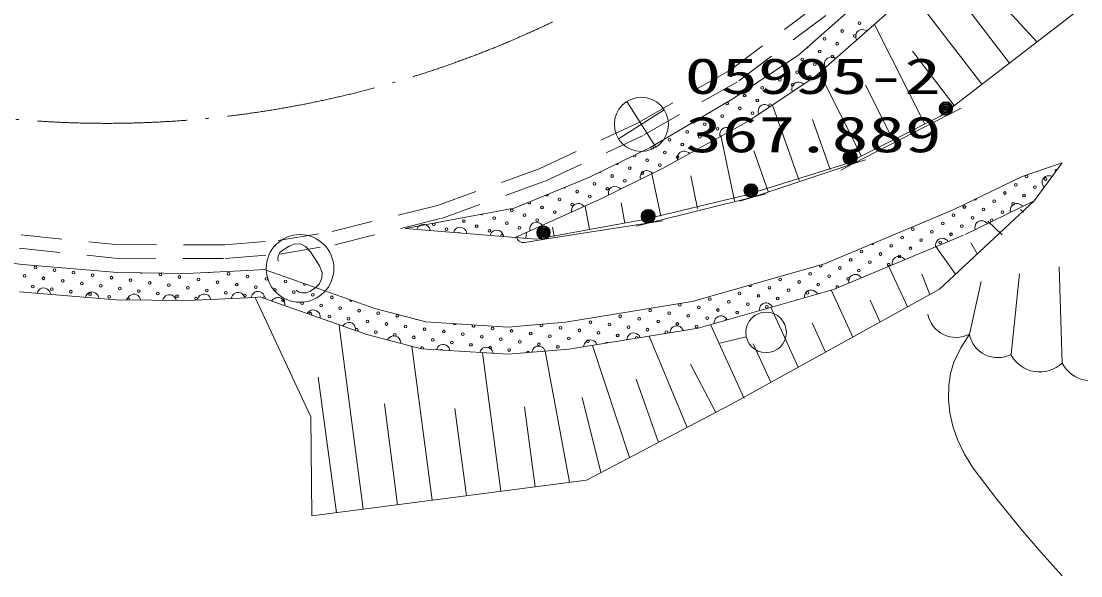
# Model space of a CAD drawing. Units: millimetres, scale not verified. Extents: x 27531 to 667531, y 18316 to 378316.
# Drawn here: x 197338 to 236326, y 247342 to 267734 of the extents above; entities that cross this region are included whole.
import ezdxf
from ezdxf.enums import TextEntityAlignment as Align

# ---------------------------------------------------------------- set-up
doc = ezdxf.new("R2010")
doc.units = ezdxf.units.MM
doc.header["$LTSCALE"] = 1000
doc.linetypes.add('USER1', pattern=[7.000001, 5.508197, -0.688525, 0.114754, -0.688525])
doc.linetypes.add('USER2', pattern=[2.5, 1.5, -1])
doc.layers.add('S-SUV', color=7, linetype='Continuous', lineweight=13)
doc.layers.add('S-SUV-LWCN', color=7, linetype='Continuous', lineweight=13)
doc.styles.add('ＭＳ ゴシック', font='')
doc.styles.get('ＭＳ ゴシック').set_extended_font_data('MS Gothic')

# ---------------------------------------------------------------- blocks, each defined once
blk = doc.blocks.new('BUHIN153')
at = {"color": 7, "linetype": 'Continuous', "lineweight": 13}
for radius in [249, 220, 191, 161, 132, 97.5, 67.5, 38.8, 7.5]:
    blk.add_circle((-99, -228), radius, dxfattribs=at)
blk = doc.blocks.new('BUHIN154')
at = {"color": 7, "linetype": 'Continuous', "lineweight": 13}
for radius in [249, 220, 191, 161, 132, 97.5, 67.5, 38.8, 7.5]:
    blk.add_circle((-78, -236), radius, dxfattribs=at)
blk = doc.blocks.new('BUHIN155')
at = {"color": 7, "linetype": 'Continuous', "lineweight": 13}
for radius in [249, 220, 191, 161, 132, 97.5, 67.5, 38.8, 7.5]:
    blk.add_circle((-61, -241), radius, dxfattribs=at)
blk = doc.blocks.new('BUHIN156')
at = {"color": 7, "linetype": 'Continuous', "lineweight": 13}
for radius in [249, 220, 191, 161, 132, 97.5, 67.5, 38.8, 7.5]:
    blk.add_circle((-23, -248), radius, dxfattribs=at)
blk = doc.blocks.new('BUHIN167')
at = {"color": 7, "linetype": 'Continuous', "lineweight": 13}
blk.add_circle((0, 0), 746, dxfattribs=at)
blk = doc.blocks.new('BUHIN202')
at = {"color": 7, "linetype": 'Continuous', "lineweight": 13}
blk.add_lwpolyline([(248, -28), (222, -83), (187, -128), (133, -178), (75, -201), (15, -212), (-62, -203), (-119, -179), (-170, -143), (-212, -83), (-236, -31), (-248, 28)], dxfattribs=at)
blk = doc.blocks.new('BUHIN203')
at = {"color": 7, "linetype": 'Continuous', "lineweight": 13}
blk.add_lwpolyline([(246, -43), (217, -96), (179, -139), (123, -185), (64, -205), (3, -212), (-74, -199), (-129, -172), (-178, -133), (-216, -70), (-238, -17), (-246, 43)], dxfattribs=at)
blk = doc.blocks.new('BUHIN204')
at = {"color": 7, "linetype": 'Continuous', "lineweight": 13}
blk.add_lwpolyline([(240, -71), (204, -120), (162, -159), (101, -198), (39, -211), (-22, -211), (-96, -189), (-148, -156), (-192, -111), (-223, -45), (-238, 10), (-240, 71)], dxfattribs=at)
blk = doc.blocks.new('BUHIN205')
at = {"color": 7, "linetype": 'Continuous', "lineweight": 13}
blk.add_lwpolyline([(230, -98), (189, -143), (142, -176), (77, -208), (15, -214), (-46, -207), (-118, -177), (-165, -138), (-204, -88), (-227, -19), (-235, 38), (-230, 98)], dxfattribs=at)
blk = doc.blocks.new('BUHIN207')
at = {"color": 7, "linetype": 'Continuous', "lineweight": 13}
blk.add_lwpolyline([(202, -147), (152, -182), (99, -204), (28, -220), (-34, -212), (-92, -192), (-154, -146), (-191, -97), (-218, -41), (-225, 33), (-221, 90), (-202, 147)], dxfattribs=at)
blk = doc.blocks.new('BUHIN209')
at = {"color": 7, "linetype": 'Continuous', "lineweight": 13}
blk.add_lwpolyline([(154, -197), (97, -216), (40, -223), (-33, -220), (-90, -195), (-140, -159), (-188, -98), (-211, -41), (-221, 20), (-208, 93), (-188, 146), (-154, 197)], dxfattribs=at)
blk = doc.blocks.new('BUHIN211')
at = {"color": 7, "linetype": 'Continuous', "lineweight": 13}
blk.add_lwpolyline([(217, -124), (171, -164), (121, -191), (53, -216), (-10, -214), (-70, -201), (-137, -162), (-179, -118), (-212, -65), (-227, 7), (-229, 65), (-217, 124)], dxfattribs=at)
blk = doc.blocks.new('BUHIN212')
at = {"color": 7, "linetype": 'Continuous', "lineweight": 13}
blk.add_lwpolyline([(209, -137), (161, -174), (109, -198), (40, -218), (-23, -213), (-82, -196), (-147, -154), (-186, -107), (-216, -52), (-227, 21), (-225, 78), (-209, 137)], dxfattribs=at)
blk = doc.blocks.new('BUHIN213')
at = {"color": 7, "linetype": 'Continuous', "lineweight": 13}
blk.add_lwpolyline([(199, -151), (149, -185), (95, -205), (24, -221), (-38, -211), (-95, -190), (-157, -143), (-193, -94), (-219, -36), (-225, 37), (-219, 94), (-199, 151)], dxfattribs=at)
blk = doc.blocks.new('BUHIN219')
at = {"color": 7, "linetype": 'Continuous', "lineweight": 13}
blk.add_lwpolyline([(247, 39), (236, -21), (214, -74), (176, -135), (126, -174), (71, -200), (-6, -212), (-66, -204), (-125, -183), (-182, -136), (-219, -93), (-247, -39)], dxfattribs=at)
blk = doc.blocks.new('BUHIN220')
at = {"color": 7, "linetype": 'Continuous', "lineweight": 13}
blk.add_lwpolyline([(250, 5), (231, -53), (202, -102), (156, -158), (101, -189), (43, -208), (-34, -209), (-94, -193), (-149, -164), (-199, -110), (-230, -62), (-250, -5)], dxfattribs=at)
blk = doc.blocks.new('BUHIN221')
at = {"color": 7, "linetype": 'Continuous', "lineweight": 13}
blk.add_lwpolyline([(250, -15), (226, -72), (193, -118), (142, -170), (86, -197), (26, -211), (-52, -206), (-109, -185), (-162, -152), (-207, -94), (-234, -43), (-250, 15)], dxfattribs=at)
blk = doc.blocks.new('BUHIN222')
at = {"color": 7, "linetype": 'Continuous', "lineweight": 13}
blk.add_lwpolyline([(249, -27), (222, -82), (187, -127), (134, -177), (76, -201), (16, -212), (-61, -203), (-118, -180), (-169, -144), (-212, -84), (-236, -32), (-249, 27)], dxfattribs=at)
blk = doc.blocks.new('BUHIN223')
at = {"color": 7, "linetype": 'Continuous', "lineweight": 13}
blk.add_lwpolyline([(247, -36), (219, -90), (183, -134), (128, -182), (69, -203), (8, -212), (-69, -201), (-124, -175), (-174, -137), (-215, -76), (-237, -23), (-247, 36)], dxfattribs=at)
blk = doc.blocks.new('BUHIN224')
at = {"color": 7, "linetype": 'Continuous', "lineweight": 13}
blk.add_lwpolyline([(200, -150), (149, -184), (96, -205), (25, -221), (-37, -211), (-95, -190), (-156, -143), (-193, -94), (-219, -37), (-225, 36), (-219, 93), (-200, 150)], dxfattribs=at)
blk = doc.blocks.new('BUHIN230')
at = {"color": 7, "linetype": 'Continuous', "lineweight": 13}
for p, q in [((0, 995), (0, -995)), ((-995, 0), (995, 0))]:
    blk.add_line(p, q, dxfattribs=at)
blk.add_circle((0, 0), 995, dxfattribs=at)

msp = doc.modelspace()

# ---------------------------------------------------------------- linework, layer by layer
at = {"layer": 'S-SUV'}
for p, q in [((234710, 266975), (231526, 270424)), ((225936, 266488), (229281, 269437)), ((238255, 269705), (231165, 264245)), ((226546, 265693), (229984, 268724)), ((232684, 265415), (230066, 268815)), ((233697, 266195), (232042, 268344)), ((230583, 263951), (228731, 267619)), ((223502, 264872), (225936, 266488)), ((231671, 264635), (230136, 266628)), ((224056, 264039), (226546, 265693)), ((228259, 262777), (226712, 265840)), ((229421, 263364), (228401, 265383)), ((223502, 264872), (220502, 263107)), ((225967, 261876), (224980, 264653)), ((231475, 264303), (231920, 264532)), ((224056, 264039), (220930, 262315)), ((227107, 262281), (226455, 264119)), ((227677, 262484), (231165, 264245)), ((227936, 262484), (231475, 264303)), ((223579, 261128), (223082, 263526)), ((220502, 263107), (218219, 261982)), ((224826, 261471), (224292, 262974)), ((223991, 261333), (227677, 262484)), ((224256, 261269), (227936, 262484)), ((227491, 262255), (227936, 262484)), ((227936, 262484), (228410, 262640)), ((235636, 262528), (234171, 262030)), ((235636, 262528), (234609, 261130)), ((220930, 262315), (218589, 261161)), ((220871, 260567), (220536, 262186)), ((222225, 260848), (221975, 262053)), ((234171, 262030), (231630, 260794)), ((218219, 261982), (215477, 260856)), ((220195, 260427), (223991, 261333)), ((220457, 260320), (224256, 261269)), ((223781, 261112), (224256, 261269)), ((224256, 261269), (224741, 261390)), ((215477, 260856), (211466, 260107)), ((218589, 261161), (215513, 259786)), ((218248, 260071), (218090, 260938)), ((219546, 260308), (219410, 261051)), ((231122, 257876), (234609, 261130)), ((234609, 261130), (232067, 259894)), ((231630, 260794), (226891, 258819)), ((234217, 260714), (234111, 260813)), ((211466, 260107), (215513, 259786)), ((216302, 259714), (220195, 260427)), ((216594, 259716), (220457, 260320)), ((216951, 259833), (216890, 260163)), ((219972, 260198), (220457, 260320)), ((220457, 260320), (220951, 260397)), ((233435, 259881), (232905, 260379)), ((215513, 259786), (216302, 259714)), ((215908, 259750), (215928, 259971)), ((216100, 259638), (216594, 259716)), ((232015, 259871), (227222, 257874)), ((231717, 258431), (230998, 259447)), ((232516, 259176), (232285, 259580)), ((197388, 258783), (193911, 259246)), ((200885, 258493), (197388, 258783)), ((205893, 258579), (203428, 258461)), ((206282, 258608), (205893, 258579)), ((206593, 258498), (206282, 258608)), ((210349, 257172), (206593, 258498)), ((226891, 258819), (222031, 257428)), ((229946, 257227), (229241, 258764)), ((235642, 255164), (235525, 258698)), ((203428, 258461), (200885, 258493)), ((230769, 257681), (230478, 258437)), ((232226, 256224), (232662, 258168)), ((233758, 255482), (234076, 258451)), ((200837, 257494), (197281, 257789)), ((227222, 257874), (222250, 256451)), ((231122, 257876), (223421, 253629)), ((227939, 256120), (227144, 257852)), ((203445, 257461), (200837, 257494)), ((205941, 257580), (203445, 257461)), ((206146, 257595), (205941, 257580)), ((207996, 253188), (205941, 257580)), ((206259, 257555), (206146, 257595)), ((210056, 256215), (206259, 257555)), ((222031, 257428), (217362, 256665)), ((228943, 256674), (228572, 257482)), ((212226, 256681), (210349, 257172)), ((225931, 255013), (224920, 257215)), ((209925, 249791), (209042, 256551)), ((215249, 256488), (212226, 256681)), ((217362, 256665), (215249, 256488)), ((223941, 253867), (222697, 256579)), ((226935, 255567), (226443, 256639)), ((212066, 255689), (210056, 256215)), ((222250, 256451), (217484, 255672)), ((221838, 252799), (220449, 256157)), ((212454, 250121), (211715, 255781)), ((219726, 251693), (218362, 255815)), ((224015, 256125), (223041, 255901)), ((224927, 254459), (224277, 255876)), ((215259, 255486), (212066, 255689)), ((214982, 250451), (214317, 255546)), ((217484, 255672), (215259, 255486)), ((217510, 250782), (216616, 255599)), ((222893, 253352), (221966, 255123)), ((208936, 249662), (208266, 254642)), ((220782, 252246), (219971, 254566)), ((218670, 251141), (217980, 253902)), ((211189, 249956), (210706, 253660)), ((213718, 250286), (213299, 253491)), ((216246, 250616), (215862, 253555)), ((223421, 253629), (218143, 250864)), ((207996, 253188), (208029, 249543)), ((218143, 250864), (208029, 249543))]:
    msp.add_line(p, q, dxfattribs=at)
at = {"layer": 'S-SUV', "linetype": 'USER2'}
for p, q in [((226618, 268327), (223421, 265928)), ((226944, 267946), (223695, 265508)), ((223421, 265928), (221751, 264989)), ((223695, 265508), (221996, 264553)), ((220016, 263985), (221751, 264989)), ((220266, 263552), (222001, 264556)), ((216399, 262309), (220016, 263985)), ((216589, 261846), (220226, 263531)), ((212656, 260963), (216399, 262309)), ((212801, 260484), (216589, 261846)), ((208782, 260003), (212656, 260963)), ((208884, 259513), (212801, 260484)), ((194855, 260138), (200814, 259518)), ((204825, 259510), (206799, 259669)), ((206799, 259669), (208782, 260003)), ((194780, 259644), (200788, 259018)), ((200814, 259518), (204825, 259510)), ((206860, 259173), (208884, 259513)), ((200788, 259018), (204845, 259010)), ((204845, 259010), (206860, 259173))]:
    msp.add_line(p, q, dxfattribs=at)
at = {"layer": 'S-SUV'}
for points in [[(234974, 261628), (234940, 261678), (234918, 261731), (234902, 261802), (234910, 261864), (234931, 261922), (234977, 261984), (235026, 262021), (235083, 262048), (235156, 262054), (235213, 262050), (235270, 262031)], [(216100, 259638), (215853, 259600), (215803, 259597), (215756, 259602), (215708, 259620), (215666, 259644), (215628, 259680), (215598, 259718), (215578, 259767), (215567, 259808)], [(207452, 257847), (207558, 257773), (207678, 257746), (207815, 257752), (207957, 257797), (208163, 257928), (208306, 258064), (208401, 258287), (208408, 258498), (208316, 258736), (207988, 259253), (207805, 259448), (207642, 259530), (207418, 259543), (207202, 259465), (207001, 259338), (206858, 259225), (206809, 259127), (206779, 259011), (206794, 258917)], [(205794, 257570), (205810, 257629), (205836, 257679), (205880, 257738), (205933, 257771), (205990, 257793), (206067, 257799), (206127, 257785), (206184, 257759), (206237, 257708), (206270, 257662), (206293, 257606)], [(210819, 256015), (210853, 256066), (210894, 256105), (210954, 256146), (211015, 256162), (211076, 256164), (211151, 256144), (211204, 256112), (211249, 256069), (211283, 256004), (211299, 255949), (211303, 255889)], [(216122, 255558), (216137, 255617), (216163, 255668), (216206, 255727), (216258, 255761), (216315, 255784), (216393, 255790), (216453, 255777), (216510, 255752), (216563, 255701), (216597, 255655), (216621, 255600)]]:
    msp.add_lwpolyline(points, dxfattribs=at)
for centre, radius in [((228188, 267664), 49.8), ((226897, 267087), 49.8), ((227542, 267375), 49.8), ((228009, 267197), 49.8), ((227364, 266908), 49.8), ((226073, 266331), 49.8), ((226718, 266620), 49.8), ((227185, 266441), 49.8), ((225427, 266042), 49.8), ((225894, 265864), 49.8), ((226540, 266153), 49.8), ((225249, 265575), 49.8), ((226361, 265685), 49.8), ((224603, 265287), 49.8), ((225070, 265108), 49.8), ((225716, 265397), 49.8), ((223958, 264998), 49.8), ((224425, 264819), 49.8), ((223779, 264531), 49.8), ((224247, 264352), 49.8), ((222488, 263953), 49.8), ((223134, 264242), 49.8), ((223601, 264064), 49.8), ((221843, 263665), 49.8), ((222956, 263775), 49.8), ((221197, 263376), 49.8), ((221665, 263198), 49.8), ((222310, 263486), 49.8), ((221019, 262909), 49.8), ((220374, 262620), 49.8), ((220841, 262442), 49.8), ((221486, 262731), 49.8), ((219083, 262043), 49.8), ((219728, 262332), 49.8), ((220195, 262153), 49.8), ((234330, 262025), 49.8), ((218437, 261754), 49.8), ((218904, 261576), 49.8), ((219550, 261865), 49.8), ((233933, 261721), 49.8), ((234634, 261628), 49.8), ((235031, 261932), 49.8), ((217146, 261177), 49.8), ((217792, 261466), 49.8), ((218259, 261287), 49.8), ((233536, 261417), 49.8), ((234237, 261324), 49.8), ((216501, 260888), 49.8), ((217613, 260999), 49.8), ((232041, 260903), 49.8), ((232742, 260810), 49.8), ((233139, 261114), 49.8), ((233840, 261020), 49.8), ((214743, 260489), 49.8), ((215388, 260778), 49.8), ((215855, 260600), 49.8), ((216322, 260421), 49.8), ((216968, 260710), 49.8), ((231644, 260599), 49.8), ((232345, 260506), 49.8), ((233443, 260716), 49.8), ((212984, 260090), 49.8), ((213630, 260379), 49.8), ((214097, 260201), 49.8), ((214564, 260022), 49.8), ((215210, 260311), 49.8), ((215677, 260133), 49.8), ((230149, 260085), 49.8), ((231247, 260295), 49.8), ((231947, 260202), 49.8), ((207598, 258643), 1244), ((229751, 259781), 49.8), ((230452, 259688), 49.8), ((230849, 259992), 49.8), ((231550, 259898), 49.8), ((228256, 259267), 49.8), ((229354, 259477), 49.8), ((230055, 259384), 49.8), ((231153, 259595), 49.8), ((227859, 258963), 49.8), ((228560, 258870), 49.8), ((228957, 259174), 49.8), ((229658, 259080), 49.8), ((197860, 258677), 49.8), ((198561, 258584), 49.8), ((199262, 258490), 49.8), ((204963, 258445), 49.8), ((226364, 258449), 49.8), ((227462, 258659), 49.8), ((228163, 258566), 49.8), ((197463, 258373), 49.8), ((198164, 258280), 49.8), ((198865, 258187), 49.8), ((199566, 258093), 49.8), ((199963, 258397), 49.8), ((200664, 258304), 49.8), ((201365, 258210), 49.8), ((202066, 258117), 49.8), ((202463, 258421), 49.8), ((203164, 258328), 49.8), ((203865, 258234), 49.8), ((204566, 258141), 49.8), ((205664, 258351), 49.8), ((206365, 258258), 49.8), ((207066, 258165), 49.8), ((225266, 258238), 49.8), ((225967, 258145), 49.8), ((227065, 258355), 49.8), ((227766, 258262), 49.8), ((197767, 257976), 49.8), ((198468, 257883), 49.8), ((199169, 257789), 49.8), ((199870, 257696), 49.8), ((200267, 258000), 49.8), ((200968, 257907), 49.8), ((201669, 257813), 49.8), ((202370, 257720), 49.8), ((202767, 258024), 49.8), ((203468, 257930), 49.8), ((204169, 257837), 49.8), ((204870, 257744), 49.8), ((205267, 258048), 49.8), ((205968, 257954), 49.8), ((206669, 257861), 49.8), ((207370, 257768), 49.8), ((208070, 257674), 49.8), ((223771, 257724), 49.8), ((224869, 257935), 49.8), ((225570, 257841), 49.8), ((226271, 257748), 49.8), ((226668, 258052), 49.8), ((200571, 257603), 49.8), ((203071, 257627), 49.8), ((203772, 257533), 49.8), ((205571, 257651), 49.8), ((206972, 257464), 49.8), ((207673, 257371), 49.8), ((208374, 257277), 49.8), ((208771, 257581), 49.8), ((221575, 257303), 49.8), ((222673, 257514), 49.8), ((223374, 257420), 49.8), ((224075, 257327), 49.8), ((224472, 257631), 49.8), ((225173, 257537), 49.8), ((209075, 257184), 49.8), ((209776, 257091), 49.8), ((210477, 256997), 49.8), ((220477, 257093), 49.8), ((221178, 256999), 49.8), ((221878, 256906), 49.8), ((222276, 257210), 49.8), ((222976, 257116), 49.8), ((223677, 257023), 49.8), ((224775, 257234), 49.8), ((208678, 256880), 49.8), ((209379, 256787), 49.8), ((210080, 256693), 49.8), ((210781, 256600), 49.8), ((211482, 256507), 49.8), ((218281, 256672), 49.8), ((218981, 256578), 49.8), ((219379, 256882), 49.8), ((220079, 256789), 49.8), ((220780, 256695), 49.8), ((221481, 256602), 49.8), ((222182, 256509), 49.8), ((222579, 256813), 49.8), ((210384, 256296), 49.8), ((211085, 256203), 49.8), ((211786, 256110), 49.8), ((212183, 256414), 49.8), ((212884, 256320), 49.8), ((213585, 256227), 49.8), ((214285, 256134), 49.8), ((214683, 256437), 49.8), ((215384, 256344), 49.8), ((216084, 256251), 49.8), ((216785, 256157), 49.8), ((217182, 256461), 49.8), ((217883, 256368), 49.8), ((218584, 256275), 49.8), ((219285, 256181), 49.8), ((219682, 256485), 49.8), ((220383, 256392), 49.8), ((212486, 256016), 49.8), ((213187, 255923), 49.8), ((213888, 255830), 49.8), ((214589, 255736), 49.8), ((214986, 256040), 49.8), ((215687, 255947), 49.8), ((216388, 255854), 49.8), ((217089, 255760), 49.8), ((217486, 256064), 49.8), ((218187, 255971), 49.8), ((215290, 255643), 49.8)]:
    msp.add_circle(centre, radius, dxfattribs=at)
at = {"layer": 'S-SUV', "linetype": 'USER1'}
msp.add_arc((200479, 301982), 38000, 255.6092, 330.2555, dxfattribs=at)
at = {"layer": 'S-SUV'}
for centre, radius, start, end in [((227075, 267554), 49.8, 288.3483, 334.4524), ((226251, 266798), 49.8, 249.9007, 12.9), ((224782, 265754), 49.8, 245.6497, 1.5291), ((223312, 264709), 49.8, 147.7304, 93.1943), ((222667, 264421), 49.8, 253.8897, 347.0349), ((224892, 264641), 49.8, 342.7564, 264.4228), ((222777, 263308), 49.8, 56.2331, 181.5298), ((219907, 262799), 49.8, 190.2966, 42.1877), ((220552, 263087), 49.8, 151.3417, 89.5829), ((222132, 263019), 49.8, 342.2825, 255.4803), ((219261, 262510), 49.8, 221.1833, 11.301), ((218616, 262221), 49.8, 258.4629, 334.0214), ((235428, 262235), 49.8, 60.7854, 226.6108), ((217325, 261644), 49.8, 235.5997, 349.0717), ((217970, 261933), 49.8, 282.3384, 302.3331), ((216679, 261355), 49.8, 208.7767, 15.8948), ((216034, 261067), 49.8, 183.4223, 41.2492), ((232438, 261207), 49.8, 227.4975, 4.3743), ((214275, 260668), 49.8, 236.4706, 324.6621), ((233046, 260413), 49.8, 337.3343, 254.4699), ((212517, 260269), 49.8, 147.3602, 53.7725), ((230546, 260389), 49.8, 263.1395, 322.0939), ((213452, 259912), 49.8, 44.1804, 126.728), ((215031, 259844), 49.8, 331.9067, 199.0018), ((228653, 259571), 49.8, 221.1915, 4.0419), ((204262, 258538), 49.8, 230.5531, 314.9267), ((226761, 258753), 49.8, 161.2175, 50.7202), ((229261, 258776), 49.8, 302.5049, 282.7281), ((201762, 258514), 49.8, 219.3288, 319.2279), ((207767, 258071), 49.8, 147.4906, 353.6183), ((224168, 258028), 49.8, 182.3416, 29.5961), ((227369, 257958), 49.8, 356.9596, 228.2733), ((201272, 257510), 49.8, 334.0829, 204.4735), ((206272, 257557), 49.8, 333.7187, 167.3864), ((209472, 257488), 49.8, 167.6176, 333.4913), ((225873, 257444), 49.8, 74.0506, 137.8869), ((207977, 256973), 49.8, 312.5716, 188.5335), ((211178, 256904), 49.8, 83.1373, 67.5531), ((231739, 257170), 1064, 191.0143, 297.2746), ((211879, 256811), 49.8, 214.7095, 295.9809), ((213281, 256624), 49.8, 188.2673, 344.4444), ((213982, 256531), 49.8, 125.9903, 46.7214), ((216482, 256555), 49.8, 137.0322, 52.5297), ((223280, 256719), 49.8, 46.9307, 165.0068), ((209683, 256390), 49.8, 285.5312, 215.5739), ((221084, 256298), 49.8, 320.5502, 238.0218), ((233270, 256428), 1064, 191.0143, 297.2746), ((218888, 255877), 49.8, 37.7068, 160.8652), ((219986, 256088), 49.8, 1.3616, 197.2104), ((212089, 255713), 49.8, 326.2125, 200.5501), ((212790, 255619), 49.8, 24.6783, 148.034), ((215991, 255550), 49.8, 1.5573, 188.005), ((234819, 256030), 1195, 207.2915, 313.5517), ((236704, 255712), 1195, 207.2915, 313.5517)]:
    msp.add_arc(centre, radius, start, end, dxfattribs=at)
at = {"layer": 'S-SUV-LWCN'}
msp.add_lwpolyline([(232226, 256224), (231915, 255723), (231660, 255197), (231536, 254779), (231470, 254344), (231458, 253841), (231507, 253340), (231615, 252840), (231784, 252349), (232051, 251812), (232371, 251304), (233221, 250168), (234122, 249065), (234874, 248202), (235646, 247342)], dxfattribs=at)

# ---------------------------------------------------------------- block references
at = {"layer": 'S-SUV', "rotation": 212.41667}
for name, p in [('BUHIN219', (228265, 267209)), ('BUHIN219', (227119, 266198)), ('BUHIN220', (225923, 265280)), ('BUHIN230', (220159, 263943)), ('BUHIN220', (224678, 264453)), ('BUHIN156', (231475, 264303)), ('BUHIN221', (223274, 263608)), ('BUHIN221', (221711, 262746)), ('BUHIN156', (227936, 262484)), ('BUHIN155', (227936, 262484)), ('BUHIN222', (220344, 262026)), ('BUHIN222', (219174, 261449)), ('BUHIN155', (224256, 261269)), ('BUHIN154', (224256, 261269)), ('BUHIN223', (217820, 260817)), ('BUHIN154', (220457, 260320)), ('BUHIN153', (220457, 260320)), ('BUHIN202', (233960, 260815)), ('BUHIN202', (232663, 260185)), ('BUHIN224', (212141, 260054)), ('BUHIN224', (213490, 259946)), ('BUHIN224', (214839, 259839)), ('BUHIN223', (216282, 260129)), ('BUHIN153', (216594, 259716)), ('BUHIN203', (231216, 259538)), ('BUHIN203', (229618, 258872)), ('BUHIN203', (228020, 258207)), ('BUHIN213', (198170, 257715)), ('BUHIN213', (199948, 257567)), ('BUHIN212', (201489, 257486)), ('BUHIN212', (202793, 257469)), ('BUHIN211', (204069, 257491)), ('BUHIN211', (205317, 257550)), ('BUHIN204', (226393, 257637)), ('BUHIN209', (206798, 257365)), ('BUHIN204', (224736, 257162)), ('BUHIN209', (208101, 256905)), ('BUHIN204', (223078, 256688)), ('BUHIN167', (224746, 256293)), ('BUHIN209', (209404, 256445)), ('BUHIN205', (221455, 256321)), ('BUHIN205', (219867, 256061)), ('BUHIN207', (212864, 255638)), ('BUHIN207', (214461, 255536)), ('BUHIN205', (218278, 255802))]:
    msp.add_blockref(name, p, dxfattribs=at)

# ---------------------------------------------------------------- texts
at = {"layer": 'S-SUV', "style": 'ＭＳ ゴシック', "width": 1.5}
for s, p in [('05995-2', (221751, 264663)), ('367.889', (221774, 262517))]:
    msp.add_text(s, height=1320, dxfattribs=at).set_placement(p, align=Align.BOTTOM_LEFT)

doc.saveas('drawing.dxf')
